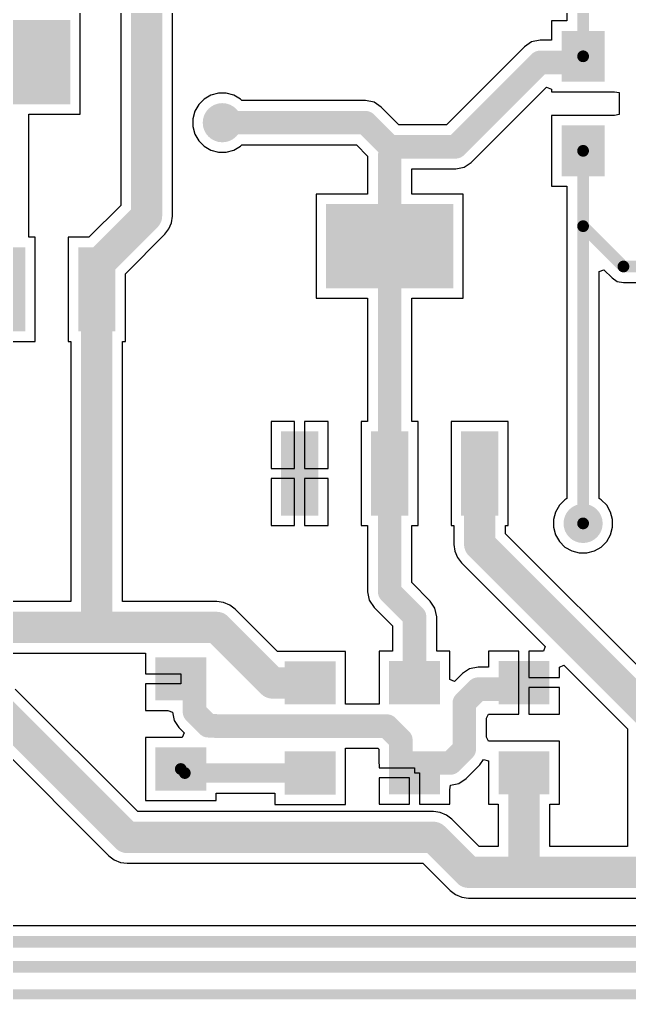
# Model space of a CAD drawing. Header units: millimetres. Extents: x 36.4 to 113.6, y 66.6 to 115.9.
# Drawn here: x 63.83 to 79.4, y 66.6 to 91.62 of the extents above; entities that cross this region are included whole.
import ezdxf

# ---------------------------------------------------------------- set-up
doc = ezdxf.new("R2010")
doc.units = ezdxf.units.MM
for name, color, linetype in [('Mechanical1', 6, 'Continuous'), ('TopLayer', 1, 'Continuous'), ('ViaHoleLayer', 16, 'Continuous')]:
    doc.layers.add(name, color=color, linetype=linetype)

# ---------------------------------------------------------------- blocks, each defined once
blk = doc.blocks.new('SOT_223_5')
at = {"layer": 'TopLayer'}
for points in [[(-1.625, 3.975), (1.625, 3.975), (1.625, 1.825), (-1.625, 1.825)], [(-2.775, -1.825), (-1.825, -1.825), (-1.825, -3.975), (-2.775, -3.975)], [(-0.475, -1.825), (0.475, -1.825), (0.475, -3.975), (-0.475, -3.975)], [(1.825, -1.825), (2.775, -1.825), (2.775, -3.975), (1.825, -3.975)]]:
    blk.add_hatch(color=1, dxfattribs=at).paths.add_polyline_path(points)
blk = doc.blocks.new('D0805_26')
at = {"layer": 'TopLayer'}
for points in [[(-1.725, 0.65), (-0.625, 0.65), (-0.625, -0.65), (-1.725, -0.65)], [(0.575, 0.65), (1.675, 0.65), (1.675, -0.65), (0.575, -0.65)]]:
    blk.add_hatch(color=1, dxfattribs=at).paths.add_polyline_path(points)
blk = doc.blocks.new('R0805_27')
at = {"layer": 'TopLayer'}
for points in [[(-1.7, 0.65), (-0.6, 0.65), (-0.6, -0.65), (-1.7, -0.65)], [(0.6, 0.65), (1.7, 0.65), (1.7, -0.65), (0.6, -0.65)]]:
    blk.add_hatch(color=1, dxfattribs=at).paths.add_polyline_path(points)
blk = doc.blocks.new('D0805_37')
at = {"layer": 'TopLayer'}
for points in [[(-1.725, 0.65), (-0.625, 0.65), (-0.625, -0.65), (-1.725, -0.65)], [(0.575, 0.65), (1.675, 0.65), (1.675, -0.65), (0.575, -0.65)]]:
    blk.add_hatch(color=1, dxfattribs=at).paths.add_polyline_path(points)
blk = doc.blocks.new('SOT_223_39')
at = {"layer": 'TopLayer'}
for points in [[(-1.625, 3.975), (1.625, 3.975), (1.625, 1.825), (-1.625, 1.825)], [(-2.775, -1.825), (-1.825, -1.825), (-1.825, -3.975), (-2.775, -3.975)], [(-0.475, -1.825), (0.475, -1.825), (0.475, -3.975), (-0.475, -3.975)], [(1.825, -1.825), (2.775, -1.825), (2.775, -3.975), (1.825, -3.975)]]:
    blk.add_hatch(color=1, dxfattribs=at).paths.add_polyline_path(points)
blk = doc.blocks.new('R0805_46')
at = {"layer": 'TopLayer'}
for points in [[(-1.7, 0.65), (-0.6, 0.65), (-0.6, -0.65), (-1.7, -0.65)], [(0.6, 0.65), (1.7, 0.65), (1.7, -0.65), (0.6, -0.65)]]:
    blk.add_hatch(color=1, dxfattribs=at).paths.add_polyline_path(points)
blk = doc.blocks.new('C0805_51')
at = {"layer": 'TopLayer'}
for points in [[(-1.7, 0.65), (-0.6, 0.65), (-0.6, -0.65), (-1.7, -0.65)], [(0.6, 0.65), (1.7, 0.65), (1.7, -0.65), (0.6, -0.65)]]:
    blk.add_hatch(color=1, dxfattribs=at).paths.add_polyline_path(points)
blk = doc.blocks.new('C0805_52')
at = {"layer": 'TopLayer'}
for points in [[(-1.7, 0.65), (-0.6, 0.65), (-0.6, -0.65), (-1.7, -0.65)], [(0.6, 0.65), (1.7, 0.65), (1.7, -0.65), (0.6, -0.65)]]:
    blk.add_hatch(color=1, dxfattribs=at).paths.add_polyline_path(points)

msp = doc.modelspace()

# ---------------------------------------------------------------- hatches: boundary and pattern name
at = {"layer": 'TopLayer'}
h = msp.add_hatch(color=1, dxfattribs=at)
edge = h.paths.add_edge_path()
edge.add_arc((69.005, 88.983), 0.5, 0, 360)
h = msp.add_hatch(color=1, dxfattribs=at)
edge = h.paths.add_edge_path()
edge.add_arc((78.218, 78.754), 0.5, 0, 360)
at = {"layer": 'ViaHoleLayer'}
h = msp.add_hatch(color=16, dxfattribs=at)
edge = h.paths.add_edge_path()
edge.add_arc((69.005, 88.983), 0.2, 0, 360)
h = msp.add_hatch(color=16, dxfattribs=at)
edge = h.paths.add_edge_path()
edge.add_arc((78.218, 78.754), 0.2, 0, 360)

# ---------------------------------------------------------------- linework, layer by layer
at = {"layer": 'Mechanical1', "const_width": 0.254}
msp.add_lwpolyline([(36.505, 66.731), (113.505, 66.731)], dxfattribs=at)
at = {"layer": 'TopLayer'}
for p, q in [((66.41, 92.06), (66.41, 86.873)), ((67.73, 86.6), (67.73, 92.06)), ((77.806, 92.187), (77.806, 91.582)), ((65.379, 89.201), (65.379, 91.859)), ((77.806, 91.582), (77.414, 91.582)), ((77.414, 91.582), (77.414, 91.087)), ((76.903, 91.044), (76.72, 90.922)), ((77.119, 91.087), (76.903, 91.044)), ((77.414, 91.087), (77.119, 91.087)), ((77.119, 91.087), (77.119, 91.087)), ((76.72, 90.922), (74.73, 88.931)), ((76.72, 90.922), (76.72, 90.922)), ((75.363, 87.967), (77.287, 89.891)), ((77.287, 89.891), (77.414, 89.838)), ((77.414, 89.838), (77.414, 89.774)), ((68.542, 89.586), (68.402, 89.446)), ((68.714, 89.686), (68.542, 89.586)), ((68.906, 89.737), (68.714, 89.686)), ((69.104, 89.737), (68.906, 89.737)), ((69.296, 89.686), (69.104, 89.737)), ((69.468, 89.586), (69.296, 89.686)), ((69.506, 89.548), (69.468, 89.586)), ((72.663, 89.548), (69.506, 89.548)), ((72.879, 89.505), (72.663, 89.548)), ((72.663, 89.548), (72.663, 89.548)), ((77.414, 89.774), (79.022, 89.774)), ((79.022, 89.774), (79.022, 89.774)), ((79.022, 89.774), (79.141, 89.754)), ((79.141, 89.754), (79.141, 89.189)), ((68.402, 89.446), (68.302, 89.274)), ((73.062, 89.382), (72.879, 89.505)), ((73.513, 88.931), (73.062, 89.382)), ((64.065, 86.059), (64.065, 89.201)), ((64.065, 89.201), (65.379, 89.201)), ((68.302, 89.274), (68.251, 89.082)), ((68.251, 89.082), (68.251, 88.884)), ((79.022, 89.169), (77.414, 89.169)), ((77.414, 89.169), (77.414, 87.361)), ((79.141, 89.189), (79.022, 89.169)), ((79.022, 89.169), (79.022, 89.169)), ((68.251, 88.884), (68.302, 88.692)), ((74.73, 88.931), (73.513, 88.931)), ((68.302, 88.692), (68.402, 88.52)), ((68.402, 88.52), (68.542, 88.38)), ((68.542, 88.38), (68.714, 88.28)), ((69.296, 88.28), (69.468, 88.38)), ((69.468, 88.38), (69.506, 88.418)), ((69.506, 88.418), (72.429, 88.418)), ((72.429, 88.418), (72.714, 88.133)), ((68.714, 88.28), (68.906, 88.229)), ((68.906, 88.229), (69.104, 88.229)), ((69.104, 88.229), (69.296, 88.28)), ((72.714, 88.133), (72.714, 87.16)), ((73.844, 87.16), (73.844, 87.802)), ((73.844, 87.802), (74.964, 87.802)), ((74.964, 87.802), (75.18, 87.845)), ((74.964, 87.802), (74.964, 87.802)), ((75.18, 87.845), (75.363, 87.967)), ((77.414, 87.361), (77.806, 87.361)), ((77.806, 87.361), (77.806, 86.342)), ((72.714, 87.16), (71.4, 87.16)), ((71.4, 87.16), (71.4, 84.502)), ((75.158, 87.16), (73.844, 87.16)), ((75.158, 84.502), (75.158, 87.16)), ((66.41, 86.873), (65.596, 86.059)), ((67.707, 86.429), (67.73, 86.6)), ((67.641, 86.27), (67.707, 86.429)), ((77.806, 86.342), (77.806, 79.387)), ((64.229, 86.059), (64.065, 86.059)), ((64.229, 83.401), (64.229, 86.059)), ((65.596, 86.059), (65.071, 86.059)), ((65.071, 86.059), (65.071, 83.401)), ((66.529, 85.126), (67.536, 86.134)), ((67.536, 86.134), (67.641, 86.27)), ((66.529, 83.401), (66.529, 85.126)), ((78.63, 85.182), (78.747, 85.23)), ((78.63, 79.387), (78.63, 85.182)), ((78.747, 85.23), (78.957, 85.021)), ((78.957, 85.021), (79.09, 84.931)), ((79.09, 84.931), (79.248, 84.9)), ((79.248, 84.9), (82.47, 84.9)), ((71.4, 84.502), (72.714, 84.502)), ((72.714, 84.502), (72.714, 81.36)), ((73.844, 81.36), (73.844, 84.502)), ((73.844, 84.502), (75.158, 84.502)), ((62.771, 83.401), (64.229, 83.401)), ((65.071, 83.401), (65.14, 83.401)), ((65.14, 83.401), (65.14, 76.758)), ((66.46, 76.758), (66.46, 83.401)), ((66.46, 83.401), (66.529, 83.401)), ((70.852, 81.36), (70.25, 81.36)), ((70.25, 81.36), (70.25, 80.158)), ((70.852, 80.158), (70.852, 81.36)), ((71.708, 81.36), (71.106, 81.36)), ((71.106, 81.36), (71.106, 80.158)), ((71.708, 80.158), (71.708, 81.36)), ((72.714, 81.36), (72.55, 81.36)), ((72.55, 81.36), (72.55, 78.702)), ((74.008, 81.36), (73.844, 81.36)), ((74.008, 78.702), (74.008, 81.36)), ((76.308, 81.36), (74.85, 81.36)), ((74.85, 81.36), (74.85, 78.702)), ((76.308, 78.702), (76.308, 81.36)), ((70.25, 80.158), (70.852, 80.158)), ((71.106, 80.158), (71.708, 80.158)), ((70.852, 79.904), (70.25, 79.904)), ((70.25, 79.904), (70.25, 78.702)), ((70.852, 78.702), (70.852, 79.904)), ((71.708, 79.904), (71.106, 79.904)), ((71.106, 79.904), (71.106, 78.702)), ((71.708, 78.702), (71.708, 79.904)), ((77.755, 79.357), (77.615, 79.217)), ((77.806, 79.387), (77.755, 79.357)), ((78.681, 79.357), (78.63, 79.387)), ((78.821, 79.217), (78.681, 79.357)), ((77.515, 79.045), (77.464, 78.853)), ((77.615, 79.217), (77.515, 79.045)), ((78.921, 79.045), (78.821, 79.217)), ((78.972, 78.853), (78.921, 79.045)), ((77.464, 78.853), (77.464, 78.655)), ((78.972, 78.655), (78.972, 78.853)), ((70.25, 78.702), (70.852, 78.702)), ((71.106, 78.702), (71.708, 78.702)), ((72.55, 78.702), (72.714, 78.702)), ((72.714, 78.702), (72.714, 77.008)), ((73.844, 77.242), (73.844, 78.702)), ((73.844, 78.702), (74.008, 78.702)), ((74.85, 78.702), (74.919, 78.702)), ((74.919, 78.702), (74.919, 78.218)), ((76.239, 78.491), (76.239, 78.702)), ((76.239, 78.702), (76.308, 78.702)), ((77.464, 78.655), (77.515, 78.463)), ((78.921, 78.463), (78.972, 78.655)), ((80.476, 74.253), (76.239, 78.491)), ((77.515, 78.463), (77.615, 78.291)), ((77.615, 78.291), (77.755, 78.151)), ((78.681, 78.151), (78.821, 78.291)), ((78.821, 78.291), (78.921, 78.463)), ((74.919, 78.218), (74.942, 78.047)), ((74.942, 78.047), (75.008, 77.888)), ((77.755, 78.151), (77.927, 78.051)), ((77.927, 78.051), (78.119, 78)), ((78.317, 78), (78.509, 78.051)), ((78.509, 78.051), (78.681, 78.151)), ((75.008, 77.888), (75.113, 77.752)), ((78.119, 78), (78.317, 78)), ((75.113, 77.752), (77.253, 75.611)), ((74.313, 76.773), (73.844, 77.242)), ((72.714, 77.008), (72.714, 77.008)), ((72.714, 77.008), (72.757, 76.792)), ((72.757, 76.792), (72.88, 76.609)), ((65.14, 76.758), (57.709, 76.758)), ((68.866, 76.758), (66.46, 76.758)), ((69.037, 76.736), (68.866, 76.758)), ((69.196, 76.67), (69.037, 76.736)), ((69.333, 76.565), (69.196, 76.67)), ((70.411, 75.487), (69.333, 76.565)), ((72.88, 76.609), (73.349, 76.139)), ((74.436, 76.59), (74.313, 76.773)), ((74.313, 76.773), (74.313, 76.773)), ((74.479, 76.373), (74.436, 76.59)), ((74.479, 75.494), (74.479, 76.373)), ((73.349, 76.139), (73.349, 75.494)), ((77.253, 75.611), (77.204, 75.494)), ((57.982, 75.439), (67.041, 75.439)), ((67.041, 75.439), (67.041, 74.912)), ((72.151, 75.487), (70.411, 75.487)), ((72.151, 74.144), (72.151, 75.487)), ((73.349, 75.494), (73.01, 75.494)), ((73.01, 75.494), (73.01, 74.144)), ((74.818, 75.494), (74.479, 75.494)), ((74.818, 74.77), (74.818, 75.494)), ((76.581, 75.494), (75.804, 75.494)), ((75.804, 75.494), (75.804, 75.088)), ((76.581, 74.69), (76.581, 75.494)), ((77.204, 75.494), (76.835, 75.494)), ((76.835, 75.494), (76.835, 74.817)), ((75.319, 75.045), (75.136, 74.923)), ((75.535, 75.088), (75.319, 75.045)), ((75.804, 75.088), (75.535, 75.088)), ((75.535, 75.088), (75.535, 75.088)), ((77.612, 75.086), (77.729, 75.135)), ((77.612, 74.817), (77.612, 75.086)), ((77.729, 75.135), (79.35, 73.514)), ((67.041, 74.912), (67.945, 74.912)), ((67.945, 74.912), (67.945, 74.658)), ((75.136, 74.923), (74.935, 74.722)), ((75.136, 74.923), (75.136, 74.923)), ((76.835, 74.817), (77.612, 74.817)), ((67.945, 74.658), (67.041, 74.658)), ((67.041, 74.658), (67.041, 73.981)), ((74.935, 74.722), (74.818, 74.77)), ((76.581, 73.886), (76.581, 74.69)), ((77.612, 74.563), (76.835, 74.563)), ((76.835, 74.563), (76.835, 73.886)), ((77.612, 73.886), (77.612, 74.563)), ((66.847, 71.399), (63.72, 74.525)), ((73.01, 74.144), (72.151, 74.144)), ((67.041, 73.981), (67.616, 73.981)), ((67.616, 73.981), (67.73, 73.94)), ((67.73, 73.94), (67.773, 73.724)), ((75.749, 73.782), (75.804, 73.886)), ((75.804, 73.886), (76.581, 73.886)), ((76.835, 73.886), (77.612, 73.886)), ((67.773, 73.724), (67.896, 73.541)), ((67.896, 73.541), (68.03, 73.406)), ((75.749, 73.298), (75.749, 73.782)), ((62.98, 73.399), (66.107, 70.273)), ((67.982, 73.289), (67.041, 73.289)), ((67.041, 73.289), (67.041, 71.681)), ((68.03, 73.406), (67.982, 73.289)), ((75.804, 73.194), (75.749, 73.298)), ((79.35, 73.514), (79.35, 70.51)), ((77.612, 73.194), (75.804, 73.194)), ((77.612, 71.586), (77.612, 73.194)), ((72.151, 71.579), (72.151, 73.014)), ((72.151, 73.014), (72.979, 73.014)), ((72.979, 73.014), (72.999, 72.994)), ((72.999, 72.994), (72.999, 72.64)), ((72.999, 72.64), (72.999, 72.64)), ((72.999, 72.64), (73.01, 72.585)), ((73.01, 72.585), (73.01, 72.517)), ((75.232, 72.241), (75.583, 72.592)), ((75.583, 72.592), (75.677, 72.732)), ((75.583, 72.592), (75.583, 72.592)), ((75.677, 72.732), (75.804, 72.694)), ((75.804, 72.694), (75.804, 71.586)), ((73.01, 72.517), (73.914, 72.517)), ((73.914, 72.517), (73.914, 72.39)), ((73.914, 72.39), (74.041, 72.39)), ((74.041, 72.39), (74.041, 71.586)), ((73.787, 72.263), (73.01, 72.263)), ((73.01, 72.263), (73.01, 71.586)), ((73.787, 71.586), (73.787, 72.263)), ((74.818, 71.953), (74.833, 72.075)), ((74.833, 72.075), (75.049, 72.118)), ((75.049, 72.118), (75.232, 72.241)), ((68.849, 71.681), (68.849, 71.869)), ((68.849, 71.869), (70.343, 71.869)), ((70.343, 71.869), (70.343, 71.579)), ((74.818, 71.586), (74.818, 71.953)), ((67.041, 71.681), (68.849, 71.681)), ((70.343, 71.579), (72.151, 71.579)), ((73.01, 71.586), (73.787, 71.586)), ((74.041, 71.586), (74.818, 71.586)), ((75.804, 71.586), (76.048, 71.586)), ((76.048, 71.586), (76.048, 70.51)), ((77.368, 70.51), (77.368, 71.586)), ((77.368, 71.586), (77.612, 71.586)), ((74.401, 71.399), (66.847, 71.399)), ((74.572, 71.376), (74.401, 71.399)), ((74.731, 71.31), (74.572, 71.376)), ((74.867, 71.205), (74.731, 71.31)), ((75.563, 70.51), (74.867, 71.205)), ((76.048, 70.51), (75.563, 70.51)), ((79.35, 70.51), (77.368, 70.51)), ((66.107, 70.273), (66.244, 70.168)), ((66.244, 70.168), (66.403, 70.102)), ((66.403, 70.102), (66.573, 70.079)), ((66.573, 70.079), (74.128, 70.079)), ((74.128, 70.079), (74.824, 69.384)), ((74.824, 69.384), (74.96, 69.279)), ((74.96, 69.279), (75.119, 69.213)), ((75.119, 69.213), (75.29, 69.19)), ((75.29, 69.19), (87.931, 69.19)), ((89.172, 68.484), (48.456, 68.484))]:
    msp.add_line(p, q, dxfattribs=at)
for points, const_width in [([(67.07, 86.6), (67.07, 92.964)], 0.8), ([(78.218, 90.678), (78.218, 93.091)], 0.3), ([(74.964, 88.367), (77.119, 90.522)], 0.6), ([(77.119, 90.522), (78.062, 90.522)], 0.6), ([(78.062, 90.522), (78.218, 90.678)], 0.6), ([(69.005, 88.983), (72.663, 88.983)], 0.6), ([(72.663, 88.983), (73.279, 88.367)], 0.6), ([(73.279, 88.367), (74.964, 88.367)], 0.6), ([(73.279, 85.831), (73.279, 88.138)], 0.6), ([(78.218, 86.342), (78.218, 88.265)], 0.3), ([(65.8, 85.33), (67.07, 86.6)], 0.8), ([(78.218, 78.754), (78.218, 86.342)], 0.3), ([(78.218, 86.342), (79.248, 85.312)], 0.3), ([(73.279, 80.031), (73.279, 85.831)], 0.6), ([(65.8, 84.73), (65.8, 85.33)], 0.8), ([(79.248, 85.312), (83.124, 85.312)], 0.3), ([(65.8, 76.098), (65.8, 84.73)], 0.8), ([(73.279, 77.008), (73.279, 80.031)], 0.6), ([(75.579, 78.218), (75.579, 80.031)], 0.8), ([(75.579, 78.218), (80.01, 73.787)], 0.8), ([(73.279, 77.008), (73.914, 76.373)], 0.6), ([(73.914, 74.69), (73.914, 76.373)], 0.6), ([(57.709, 76.098), (65.8, 76.098)], 0.8), ([(65.8, 76.098), (68.866, 76.098)], 0.8), ([(68.866, 76.098), (70.282, 74.683)], 0.8), ([(67.945, 74.785), (68.045, 74.785)], 0.6), ([(68.045, 74.785), (68.295, 74.535)], 0.6), ([(70.282, 74.683), (71.247, 74.683)], 0.8), ([(68.295, 73.94), (68.295, 74.535)], 0.6), ([(75.184, 74.172), (75.535, 74.523)], 0.6), ([(75.535, 74.523), (76.541, 74.523)], 0.6), ([(76.541, 74.523), (76.708, 74.69)], 0.6), ([(63.253, 74.059), (66.573, 70.739)], 0.8), ([(75.184, 72.991), (75.184, 74.172)], 0.6), ([(68.295, 73.94), (68.646, 73.589)], 0.6), ([(68.646, 73.589), (68.824, 73.589)], 0.6), ([(68.824, 73.589), (68.834, 73.579)], 0.6), ([(68.834, 73.579), (73.213, 73.579)], 0.6), ([(73.213, 73.579), (73.564, 73.228)], 0.6), ([(73.564, 72.64), (73.564, 73.228)], 0.6), ([(74.833, 72.64), (75.184, 72.991)], 0.6), ([(73.564, 72.64), (73.814, 72.39)], 0.6), ([(73.914, 72.39), (74.164, 72.64)], 0.6), ([(74.164, 72.64), (74.833, 72.64)], 0.6), ([(76.708, 69.85), (76.708, 72.39)], 0.8), ([(67.945, 72.485), (68.047, 72.383)], 0.3), ([(68.047, 72.383), (71.247, 72.383)], 0.5), ([(73.814, 72.39), (73.914, 72.39)], 0.6), ([(66.573, 70.739), (74.401, 70.739)], 0.8), ([(74.401, 70.739), (75.29, 69.85)], 0.8), ([(75.29, 69.85), (76.708, 69.85)], 0.8), ([(76.708, 69.85), (80.264, 69.85)], 0.8), ([(48.285, 68.072), (102.997, 68.072)], 0.3), ([(47.701, 67.437), (103.708, 67.437)], 0.3)]:
    msp.add_lwpolyline(points, dxfattribs=dict(at, const_width=const_width))
for points, const_width in [([(76.969, 90.522, 1), (77.269, 90.522, 1)], 0.3), ([(76.969, 90.522, 1), (77.269, 90.522, 1)], 0.3), ([(77.912, 90.522, 1), (78.212, 90.522, 1)], 0.3), ([(77.912, 90.522, 1), (78.212, 90.522, 1)], 0.3), ([(78.068, 90.678, 1), (78.368, 90.678, 1)], 0.3), ([(78.143, 90.678, 1), (78.293, 90.678, 1)], 0.15), ([(68.855, 88.983, 1), (69.155, 88.983, 1)], 0.3), ([(72.513, 88.983, 1), (72.813, 88.983, 1)], 0.3), ([(72.513, 88.983, 1), (72.813, 88.983, 1)], 0.3), ([(73.129, 88.367, 1), (73.429, 88.367, 1)], 0.3), ([(73.129, 88.367, 1), (73.429, 88.367, 1)], 0.3), ([(74.814, 88.367, 1), (75.114, 88.367, 1)], 0.3), ([(74.814, 88.367, 1), (75.114, 88.367, 1)], 0.3), ([(73.129, 88.138, 1), (73.429, 88.138, 1)], 0.3), ([(78.143, 88.265, 1), (78.293, 88.265, 1)], 0.15), ([(66.87, 86.6, 1), (67.27, 86.6, 1)], 0.4), ([(66.87, 86.6, 1), (67.27, 86.6, 1)], 0.4), ([(78.143, 86.342, 1), (78.293, 86.342, 1)], 0.15), ([(78.143, 86.342, 1), (78.293, 86.342, 1)], 0.15), ([(78.143, 86.342, 1), (78.293, 86.342, 1)], 0.15), ([(73.129, 85.831, 1), (73.429, 85.831, 1)], 0.3), ([(73.129, 85.831, 1), (73.429, 85.831, 1)], 0.3), ([(65.6, 85.33, 1), (66, 85.33, 1)], 0.4), ([(65.6, 85.33, 1), (66, 85.33, 1)], 0.4), ([(79.173, 85.312, 1), (79.323, 85.312, 1)], 0.15), ([(79.173, 85.312, 1), (79.323, 85.312, 1)], 0.15), ([(65.6, 84.73, 1), (66, 84.73, 1)], 0.4), ([(65.6, 84.73, 1), (66, 84.73, 1)], 0.4), ([(73.129, 80.031, 1), (73.429, 80.031, 1)], 0.3), ([(73.129, 80.031, 1), (73.429, 80.031, 1)], 0.3), ([(75.379, 80.031, 1), (75.779, 80.031, 1)], 0.4), ([(78.143, 78.754, 1), (78.293, 78.754, 1)], 0.15), ([(75.379, 78.218, 1), (75.779, 78.218, 1)], 0.4), ([(75.379, 78.218, 1), (75.779, 78.218, 1)], 0.4), ([(73.129, 77.008, 1), (73.429, 77.008, 1)], 0.3), ([(73.129, 77.008, 1), (73.429, 77.008, 1)], 0.3), ([(73.764, 76.373, 1), (74.064, 76.373, 1)], 0.3), ([(73.764, 76.373, 1), (74.064, 76.373, 1)], 0.3), ([(65.6, 76.098, 1), (66, 76.098, 1)], 0.4), ([(65.6, 76.098, 1), (66, 76.098, 1)], 0.4), ([(65.6, 76.098, 1), (66, 76.098, 1)], 0.4), ([(68.666, 76.098, 1), (69.066, 76.098, 1)], 0.4), ([(68.666, 76.098, 1), (69.066, 76.098, 1)], 0.4), ([(67.795, 74.785, 1), (68.095, 74.785, 1)], 0.3), ([(67.895, 74.785, 1), (68.195, 74.785, 1)], 0.3), ([(67.895, 74.785, 1), (68.195, 74.785, 1)], 0.3), ([(70.082, 74.683, 1), (70.482, 74.683, 1)], 0.4), ([(70.082, 74.683, 1), (70.482, 74.683, 1)], 0.4), ([(71.047, 74.683, 1), (71.447, 74.683, 1)], 0.4), ([(68.145, 74.535, 1), (68.445, 74.535, 1)], 0.3), ([(68.145, 74.535, 1), (68.445, 74.535, 1)], 0.3), ([(73.764, 74.69, 1), (74.064, 74.69, 1)], 0.3), ([(75.385, 74.523, 1), (75.685, 74.523, 1)], 0.3), ([(75.385, 74.523, 1), (75.685, 74.523, 1)], 0.3), ([(76.391, 74.523, 1), (76.691, 74.523, 1)], 0.3), ([(76.391, 74.523, 1), (76.691, 74.523, 1)], 0.3), ([(76.558, 74.69, 1), (76.858, 74.69, 1)], 0.3), ([(75.034, 74.172, 1), (75.334, 74.172, 1)], 0.3), ([(75.034, 74.172, 1), (75.334, 74.172, 1)], 0.3), ([(68.145, 73.94, 1), (68.445, 73.94, 1)], 0.3), ([(68.145, 73.94, 1), (68.445, 73.94, 1)], 0.3), ([(68.496, 73.589, 1), (68.796, 73.589, 1)], 0.3), ([(68.496, 73.589, 1), (68.796, 73.589, 1)], 0.3), ([(68.674, 73.589, 1), (68.974, 73.589, 1)], 0.3), ([(68.674, 73.589, 1), (68.974, 73.589, 1)], 0.3), ([(68.684, 73.579, 1), (68.984, 73.579, 1)], 0.3), ([(68.684, 73.579, 1), (68.984, 73.579, 1)], 0.3), ([(73.063, 73.579, 1), (73.363, 73.579, 1)], 0.3), ([(73.063, 73.579, 1), (73.363, 73.579, 1)], 0.3), ([(73.414, 73.228, 1), (73.714, 73.228, 1)], 0.3), ([(73.414, 73.228, 1), (73.714, 73.228, 1)], 0.3), ([(75.034, 72.991, 1), (75.334, 72.991, 1)], 0.3), ([(75.034, 72.991, 1), (75.334, 72.991, 1)], 0.3), ([(73.414, 72.64, 1), (73.714, 72.64, 1)], 0.3), ([(73.414, 72.64, 1), (73.714, 72.64, 1)], 0.3), ([(74.014, 72.64, 1), (74.314, 72.64, 1)], 0.3), ([(74.014, 72.64, 1), (74.314, 72.64, 1)], 0.3), ([(74.683, 72.64, 1), (74.983, 72.64, 1)], 0.3), ([(74.683, 72.64, 1), (74.983, 72.64, 1)], 0.3), ([(76.508, 72.39, 1), (76.908, 72.39, 1)], 0.4), ([(67.87, 72.485, 1), (68.02, 72.485, 1)], 0.15), ([(67.922, 72.383, 1), (68.172, 72.383, 1)], 0.25), ([(67.972, 72.383, 1), (68.122, 72.383, 1)], 0.15), ([(71.122, 72.383, 1), (71.372, 72.383, 1)], 0.25), ([(73.664, 72.39, 1), (73.964, 72.39, 1)], 0.3), ([(73.664, 72.39, 1), (73.964, 72.39, 1)], 0.3), ([(73.764, 72.39, 1), (74.064, 72.39, 1)], 0.3), ([(73.764, 72.39, 1), (74.064, 72.39, 1)], 0.3), ([(66.373, 70.739, 1), (66.773, 70.739, 1)], 0.4), ([(66.373, 70.739, 1), (66.773, 70.739, 1)], 0.4), ([(74.201, 70.739, 1), (74.601, 70.739, 1)], 0.4), ([(74.201, 70.739, 1), (74.601, 70.739, 1)], 0.4), ([(75.09, 69.85, 1), (75.49, 69.85, 1)], 0.4), ([(75.09, 69.85, 1), (75.49, 69.85, 1)], 0.4), ([(76.508, 69.85, 1), (76.908, 69.85, 1)], 0.4), ([(76.508, 69.85, 1), (76.908, 69.85, 1)], 0.4), ([(76.508, 69.85, 1), (76.908, 69.85, 1)], 0.4)]:
    msp.add_lwpolyline(points, format="xyb", close=True, dxfattribs=dict(at, const_width=const_width))

# ---------------------------------------------------------------- block references
for name, p in [('SOT_223_5', (63.5, 87.63)), ('R0805_46', (79.368, 90.678)), ('SOT_223_39', (73.279, 82.931))]:
    msp.add_blockref(name, p)
for name, p, rotation in [('D0805_37', (79.343, 88.265), 180), ('D0805_26', (67.945, 73.66), 90), ('R0805_27', (71.247, 73.533), 270), ('C0805_51', (73.914, 73.54), 90), ('C0805_52', (76.708, 73.54), 270)]:
    msp.add_blockref(name, p, dxfattribs=dict(rotation=rotation))

doc.saveas('drawing.dxf')
